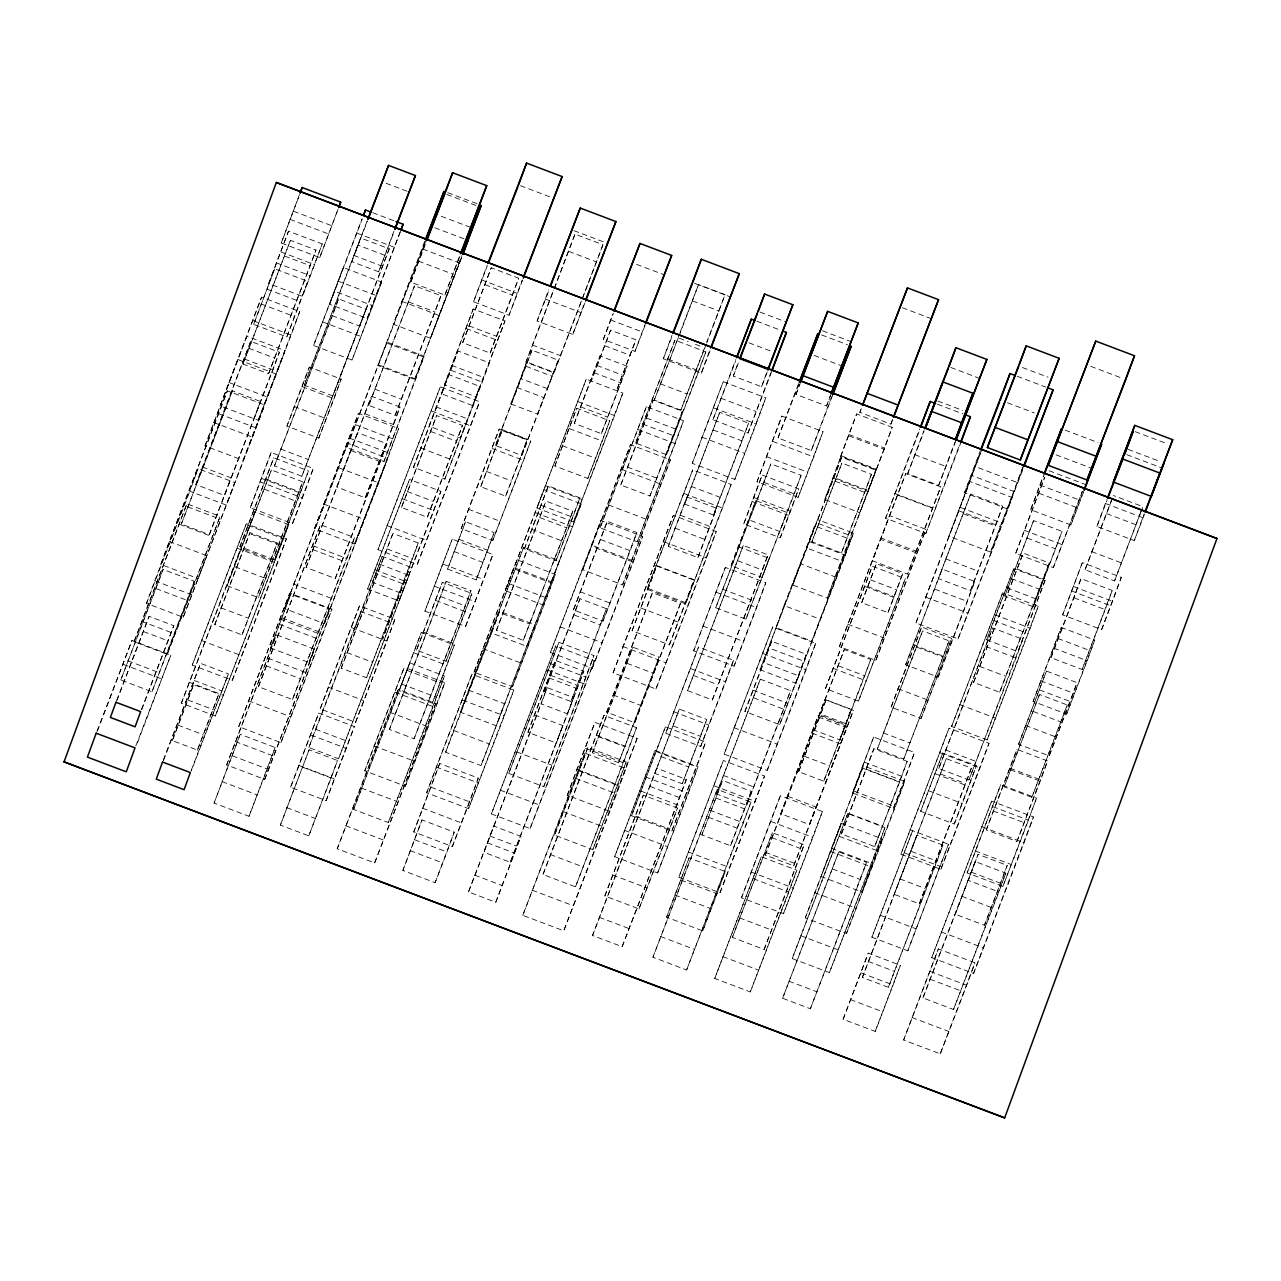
<?xml version="1.0" encoding="UTF-8"?>
<svg xmlns="http://www.w3.org/2000/svg" width="1281" height="1281" viewBox="0 0 1281 1281"><rect width="100%" height="100%" fill="white"/><g stroke="black" fill="none" stroke-linecap="round" stroke-linejoin="round"><path stroke-width="0.75" stroke-dasharray="5 3.75" d="M97.452 731.131L131.975 640.452L170.821 655.151L136.298 745.846M169.22 541.447L206.593 555.586L198.171 578.58L160.798 564.441L169.22 541.447L227.345 390.833L264.703 404.972L183.215 617.282L146.514 603.383L154.793 580.789L198.059 468.686L234.759 482.569L226.481 505.162L189.78 491.264L198.059 468.686M205.008 445.916L246.881 336.214L285.006 350.658L276.408 374.132L243.15 460.343L205.008 445.916L261.564 297.176L299.706 311.619L291.107 335.094L258.234 420.28L220.092 405.853L261.564 297.176M134.089 641.717L186.882 503.849L220.06 516.403L212.582 536.819L167.251 654.287L134.089 641.717L186.882 503.849M120.814 679.987L163.103 569.421L194.28 581.222L187.25 600.389L151.991 691.788L120.814 679.987L163.103 569.421M338.04 209.411L319.754 257.609L281.244 243.038L299.466 194.6M160.798 564.441L227.345 390.833M281.244 243.038L299.53 194.824M253.638 324.349L274.678 268.818L307.824 281.372L286.8 336.903L253.638 324.349L274.678 268.818M268.69 283.565L288.513 231.172L322.22 243.934L314.614 264.671L302.412 296.327L268.69 283.565L288.513 231.172M202.286 466.957L230.932 477.797L224.479 495.443L195.817 484.586L250.74 341.37L279.402 352.211L272.933 369.841L209.331 534.641L181.342 524.057L232.405 390.849L260.395 401.449L254.086 418.663M116.875 700.643L149.108 616.353L173.8 625.704L141.567 709.994M232.405 390.849L181.342 524.057M195.817 484.586L250.74 341.37M242.99 364.044L290.419 240.332L315.991 250.019L310.226 265.759L268.562 373.716L242.99 364.044L290.419 240.332M151.991 691.788L194.28 581.222M209.331 534.641L279.402 352.211M268.562 373.716L315.991 250.019M167.251 654.287L220.06 516.403M183.215 617.282L264.703 404.972M286.8 336.903L322.22 243.934M243.15 460.343L285.006 350.658M258.234 420.28L299.706 311.619M319.754 257.609L337.992 209.171M192.246 665.111L246.336 523.657L286.4 538.821L277.369 563.48L232.309 680.275L192.246 665.111L246.336 523.657M250.339 507.708L271.14 452.497L313.285 468.446L303.773 494.37L292.484 523.657L250.339 507.708L271.14 452.497M181.374 703.141L254.823 511.743L288.801 524.602L215.352 715.999L181.374 703.141L271.412 469.967L302.7 481.816L295.655 501.079L258.394 597.619L227.105 585.769L234.151 566.506L265.455 578.355L258.394 597.619M239.931 546.619L273.798 457.797L308.449 470.912L300.635 492.24L274.598 559.749L239.931 546.619L273.798 457.797M400.505 231.365L367.199 318.489L329.585 304.254L343.18 267.505L381.658 282.076L352.035 360.025L313.557 345.454L361.979 219.115M254.823 511.743L247.169 532.656L281.147 545.514M329.585 304.254L362.235 218.907M286.944 426.109L309.345 367.055L341.178 379.096L334.005 398.695L318.777 438.15L286.944 426.109L309.345 367.055M172.327 740.594L193.623 684.614L218.731 694.11L213.062 709.562L197.418 750.09L172.327 740.594L193.623 684.614M163.456 760.546L200.605 663.398L228.418 673.918L191.269 771.066M214.808 624.568L249.939 532.672L277.144 542.984L271.012 559.717L242.013 634.864L214.808 624.568L249.939 532.672M227.105 585.769L271.412 469.967M382.811 266.4L354.213 255.576L360.666 237.978L389.248 248.802L301.868 476.276L274.47 465.9L338.568 298.905L365.982 309.265L359.801 326.143L332.403 315.767L338.568 298.905M389.248 248.802L332.82 395.957L304.221 385.133L367.119 220.989M197.418 750.09L218.731 694.11M242.013 634.864L277.144 542.984M301.868 476.276L365.982 309.265M215.352 715.999L288.801 524.602M384.684 255.239L357.815 245.071L351.763 261.612L378.632 271.78L393.972 231.156M318.777 438.15L341.178 379.096M274.598 559.749L308.449 470.912M232.309 680.275L286.4 538.821M367.199 318.489L400.296 231.525M352.035 360.025L381.658 282.076M292.484 523.657L313.285 468.446M238.746 726.679L289.762 593.167L331.907 609.115L322.412 635.056L280.907 742.628L238.746 726.679L289.762 593.167M226.657 764.949L276.44 634.768L314.502 649.179L305.919 672.605L264.735 779.36L226.657 764.949L276.44 634.768M284.526 608.571L347.84 443.242L387.711 458.342L378.728 482.873L324.397 623.655L284.526 608.571L347.84 443.242M270.467 647.946L290.755 594.208L329.249 608.779L320.57 632.462L308.977 662.517L270.467 647.946L290.755 594.208M214.087 803.075L240.22 734.301L275.143 747.512L267.265 769.016L249.01 816.301L214.087 803.075L240.22 734.301M314.453 528.733L358.488 413.363L398.615 428.559L389.568 453.266L354.581 543.929L314.453 528.733L358.488 413.363M258.426 686.696L320.522 524.73L354.533 537.604L346.863 558.532L292.452 699.57L258.426 686.696L320.522 524.73M346.767 447.469L386.99 342.059L424.155 356.118L415.765 378.984L383.916 461.528L346.767 447.469L425.308 242.061M425.372 241.132L377.831 365.485L414.692 379.448L462.185 256.008M424.619 241.597L393.203 324.157L430.416 338.248L462.073 256.2M306.095 567.499L357.751 432.738L386.878 443.77L380.313 461.704L335.238 578.532L306.095 567.499L371.458 396.245L399.96 407.038L393.539 424.571L365.277 497.813L336.775 487.036L371.458 396.245M459.847 256.408L444.923 295.094L410.785 282.172L425.596 242.733M368.768 405.34L414.596 285.743L440.968 295.735L435.028 311.956L395.14 415.332L368.768 405.34L414.596 285.743M335.238 578.532L386.878 443.77M395.14 415.332L440.968 295.735M365.277 497.813L399.96 407.038M249.01 816.301L275.143 747.512M292.452 699.57L354.533 537.604M264.735 779.36L314.502 649.179M308.977 662.517L329.249 608.779M324.397 623.655L387.711 458.342M280.907 742.628L331.907 609.115M383.916 461.528L424.155 356.118M444.923 295.094L459.735 255.656M414.692 379.448L461.528 256.937M354.581 543.929L398.615 428.559M430.416 338.248L461.833 255.672M290.595 787.223L318.777 713.069L354.309 726.519L346.302 748.392L326.127 800.673L290.595 787.223L318.777 713.069M377.975 549.629L440.296 386.878L479.558 401.738L470.703 425.9L417.222 564.489L377.975 549.629L440.296 386.878M320.154 708.905L359.497 605.849L394.916 619.251L386.926 641.044L355.574 722.308L320.154 708.905L359.497 605.849M280.379 825.124L309.121 749.753L337.511 760.498L331.106 777.967L308.769 835.869L280.379 825.124L309.121 749.753M379.288 564.104L408.959 575.345L338.552 758.736L308.881 747.512L315.558 729.241L382.218 556.434L410.048 566.971L382.523 639.203L410.048 566.971M367.599 589.02L409.52 479.43L440.888 491.312L433.811 510.623L398.983 600.901L367.599 589.02L409.52 479.43M522.648 280.011L509.053 315.222L473.506 301.772L487.244 265.055M413.507 467.261L457.99 350.994L489.342 362.859L482.264 382.138L444.843 479.126L413.507 467.261L457.99 350.994M354.677 628.667L360.954 611.533L388.8 622.07M444.843 479.126L504.97 320.987L473.249 308.977L429.055 426.141L460.311 437.974L479.831 386.414L448.574 374.58L441.529 393.811L472.785 405.645L479.831 386.414M473.249 308.977L444.363 384.828L476.084 396.838L504.97 320.987M341.226 668.17L392.915 533.408L418.247 543L412.53 558.596L366.558 677.761L341.226 668.17L392.915 533.408M382.218 556.434L372.595 582.375L402.266 593.599M401.465 507.452L436.613 415.604L462.473 425.388L456.644 441.305L427.326 517.252L401.465 507.452L436.613 415.604M462.681 342.7L491.247 267.809L518.677 278.201L512.496 295.094L490.127 353.076L462.681 342.7L491.247 267.809M366.558 677.761L418.247 543M308.769 835.869L337.511 760.498M338.552 758.736L408.959 575.345M427.326 517.252L462.473 425.388M398.983 600.901L440.888 491.312M326.127 800.673L354.309 726.519M490.127 353.076L518.677 278.201M355.574 722.308L394.916 619.251M417.222 564.489L479.558 401.738M509.053 315.222L522.072 280.363M364.781 770.842L404.252 667.289L444.811 682.645L435.668 707.608L405.34 786.198L364.781 770.842L404.252 667.289M337.207 848.775L398.311 689.242L435.748 703.413L427.31 726.455L374.644 862.946L337.207 848.775L398.311 689.242M424.908 611.117L452.209 539.109L492.849 554.497L483.674 579.492L465.547 626.489L424.908 611.117L452.209 539.109M353.588 809.432L409.728 662.837L444.427 675.984L436.597 697.328L388.287 822.562L353.588 809.432L421.305 632.494L454.339 645L446.893 665.319L432.321 703.109L399.288 690.603L421.305 632.494M416.533 650.124L442.345 582.311L471.856 593.487L465.211 611.645L446.044 661.3L416.533 650.124L442.345 582.311M461.208 528.605L499.238 429.055L530.734 440.984L523.625 460.359L492.689 540.518L461.208 528.605L499.238 429.055M584.953 302.892L572.783 334.453L537.123 320.955L548.748 289.73M447.581 569.1L465.515 521.751L494.114 532.576L487.661 550.19L476.18 579.925L447.581 569.1L465.515 521.751M389.408 729.417L446.236 581.366L470.928 590.717L465.355 605.913L414.099 738.769L389.408 729.417L446.236 581.366M525.931 362.203L574.993 234.151L602.983 244.751L553.92 372.787L525.931 362.203L553.712 290.163M495.475 445.516L531.951 350.193L558.228 360.137L552.303 376.31L521.767 455.46L495.475 445.516L531.951 350.193M516.884 387.422L543.736 397.59L537.684 414.115L510.831 403.947L526.699 361.995L553.552 372.147L547.499 388.671L520.646 378.519L526.699 361.995M480.727 486.716L502.104 430.56L527.003 439.975L521.399 455.315L505.643 496.147L480.727 486.716L502.104 430.56M554.433 288.321L574.993 234.151M414.099 738.769L470.928 590.717M505.643 496.147L527.003 439.975M446.044 661.3L471.856 593.487M476.18 579.925L494.114 532.576M521.767 455.46L558.228 360.137M388.287 822.562L444.427 675.984M432.321 703.109L454.339 645M553.92 372.787L602.983 244.751M492.689 540.518L530.734 440.984M374.644 862.946L435.748 703.413M405.34 786.198L444.811 682.645M465.547 626.489L492.849 554.497M572.783 334.453L584.392 303.229M426.637 792.779L471.888 674.222L513.793 690.091L504.346 715.871L468.542 808.647L426.637 792.779L471.888 674.222M413.763 831.929L439.719 763.476L478.325 778.095L469.615 801.858L452.369 846.549L413.763 831.929L439.719 763.476M474.05 672.173L516.948 559.797L555.378 574.352L546.715 598.003L512.48 686.728L474.05 672.173L586.234 379.176L622.838 393.043L614.592 415.572L573.552 521.911L536.947 508.061L586.234 379.176M468.494 690.091L504.426 703.701L496.323 725.815L460.391 712.204L468.494 690.091L523.593 547.307L559.525 560.902L480.999 765.59L445.644 752.203L453.618 730.442L499.606 611.277L534.962 624.664L526.987 646.425L491.632 633.038L499.606 611.277M402.875 870.456L421.977 819.92L454.227 832.138L446.957 851.977L435.124 882.673L402.875 870.456L421.977 819.92M505.355 590.637L513.793 567.595L551.23 581.766L542.776 604.808L505.355 590.637L543.865 489.662L581.302 503.833L480.999 765.59M460.391 712.204L523.593 547.307M524.409 548.828L548.332 485.883L579.925 497.845L572.799 517.284L556.018 560.79L524.409 548.828L548.332 485.883M554.865 465.996L576.738 408.287L609.708 420.776L602.278 441.064L587.835 478.486L554.865 465.996L576.738 408.287M496.452 630.22L545.946 501.111L572.783 511.279L566.73 527.788L523.288 640.372L496.452 630.22L545.946 501.111M645.096 325.294L635.024 351.394L603.335 339.401L612.638 314.293M574.272 423.419L599.972 355.942L627.066 366.19L620.949 382.859L601.349 433.667L574.272 423.419L599.972 355.942M610.573 330.162L591.23 381.049L610.573 330.162L635.904 339.753L616.561 390.641L635.904 339.753M523.288 640.372L572.783 511.279M435.124 882.673L454.227 832.138M601.349 433.667L627.066 366.19M556.018 560.79L579.925 497.845M452.369 846.549L478.325 778.095M587.835 478.486L609.708 420.776M635.024 351.394L645.048 324.429M512.48 686.728L555.378 574.352M468.542 808.647L513.793 690.091M573.552 521.911L622.838 393.043M491.392 813.915L555.714 646.024L594.4 660.676L585.673 684.47L530.078 828.567L491.392 813.915L555.714 646.024M550.446 652.477L600.853 520.534L642.678 536.355L633.246 562.103L592.27 668.314L550.446 652.477L591.422 546.266L633.246 562.103M622.598 584.857L631.597 560.325L591.726 545.226L630.508 444.731L670.379 459.815L622.598 584.857L582.727 569.773L600.853 520.534M508.733 773.42L558.9 642.309L593.936 655.568L586.025 677.137L543.752 786.678L508.733 773.42L558.9 642.309M600.084 527.82L646.393 406.653L683.558 420.728L675.167 443.594L637.249 541.895L600.084 527.82L646.393 406.653M582.727 569.773L630.508 444.731M709.946 350.882L701.348 373.171L663.35 358.792L671.917 335.414M534.369 714.83L562.807 725.59L556.402 743.076L527.964 732.316L534.369 714.83L555.362 660.42L583.8 671.18L510.318 862.257L483.946 852.265L493.585 826.021L520.887 836.349L495.779 902.256L468.478 891.912L547.147 687.625L573.536 697.617L567.579 713.853L541.206 703.861L547.147 687.625M573.44 609.916L607.274 521.319L636.849 532.528L630.188 550.718L603.031 621.109L573.44 609.916L607.274 521.319M527.964 732.316L555.362 660.42M544.489 691.5L579.973 598.691L606.409 608.699L600.453 624.968L570.91 701.508L544.489 691.5L579.973 598.691M635.6 443.034L674.943 340.138L705.847 351.843L698.882 370.849L666.504 454.739L635.6 443.034L674.943 340.138M620.789 484.987L653.182 400.136L682.325 411.169L675.76 429.103L649.931 496.003L620.789 484.987L653.182 400.136M706.327 344.045L680.819 410.16L654.287 400.104L679.394 334.197M679.074 335.846L698.529 284.622L725.062 294.662L707.032 342.219M495.779 902.256L520.887 836.349M510.318 862.257L583.8 671.18M570.91 701.508L606.409 608.699M603.031 621.109L636.849 532.528M680.819 410.16L705.927 344.253M649.931 496.003L682.325 411.169M543.752 786.678L593.936 655.568M666.504 454.739L705.847 351.843M530.078 828.567L594.4 660.676M637.249 541.895L683.558 420.728M592.27 668.314L642.678 536.355M701.348 373.171L709.914 349.793M522.808 915.323L584.889 753.148L625.833 768.648L616.593 793.836L563.752 930.807L522.808 915.323L584.889 753.148M637.137 738.336L609.516 811.241L567.323 795.277L576.834 769.321L594.96 722.372L637.137 738.336L563.752 930.807M567.323 795.277L594.96 722.372M613.103 672.813L673.358 515.346L716.191 531.567L706.536 557.924L655.936 689.018L613.103 672.813L673.358 515.346M554.561 835.132L587.915 747.496L626.137 761.955L617.522 785.477L592.783 849.591L554.561 835.132L587.915 747.496M692.268 463.322L723.237 381.722L765.782 397.831L756.19 423.995L734.798 479.43L692.268 463.322L723.237 381.722M647.081 589.292L692.717 469.871L731.147 484.41L722.484 508.077L685.527 603.847L647.081 589.292L692.717 469.871M632.109 630.78L656.801 565.642L694.062 579.749L685.671 602.694L669.387 644.887L632.109 630.78L656.801 565.642M542.968 874.523L603.975 715.39L636.497 727.688L629.163 747.704L575.473 886.82L542.968 874.523L603.975 715.39M771.402 372.387L747.992 433.042L712.941 419.768L735.742 359.593M606.682 712.172L652.429 592.735L680.467 603.351L674.142 620.612L634.719 722.772L606.682 712.172L652.429 592.735M592.43 752.796L632.862 647.193L659.026 657.105L653.134 673.214L618.595 762.691L592.43 752.796L632.862 647.193M668.298 546.363L686.968 497.012L716.591 508.221L709.914 526.443L697.905 557.571L668.298 546.363L686.968 497.012M684.678 504.122L719.762 412.274L748.584 423.178L742.083 440.92L713.485 515.026L684.678 504.122L719.762 412.274M767.255 371.954L761.555 386.734L733.308 376.038L738.4 362.123M618.595 762.691L659.026 657.105M634.719 722.772L680.467 603.351M575.473 886.82L636.497 727.688M697.905 557.571L716.591 508.221M713.485 515.026L748.584 423.178M761.555 386.734L767.287 371.074M592.783 849.591L626.137 761.955M669.387 644.887L694.062 579.749M685.527 603.847L731.147 484.41M747.992 433.042L770.794 372.867M655.936 689.018L716.191 531.567M734.798 479.43L765.782 397.831M614.64 856.685L655.119 750.458L698.065 766.711L688.393 793.147L657.601 872.953L614.64 856.685L655.119 750.458M631.581 815.789L665.431 726.823L705.687 742.067L696.608 766.839L671.852 831.033L631.581 815.789L665.431 726.823M693.662 650.86L725.382 567.419L765.798 582.711L756.687 607.578L734.077 666.152L693.662 650.86L725.382 567.419M604.84 895.963L643.318 795.181L677.473 808.103L669.771 829.127L638.995 908.902L604.84 895.963L643.318 795.181M757.023 481.816L781.89 416.101L822.994 431.649L813.723 456.949L798.127 497.364L757.023 481.816L781.89 416.101M665.704 733.212L698.529 647.049L733.517 660.307L725.622 681.844L700.691 746.455L665.704 733.212L698.529 647.049M592.543 935.498L656.721 768.232L686.328 779.424L679.651 797.647L622.134 946.691L592.543 935.498L679.346 709.114L706.744 719.474L700.563 736.319L682.261 783.78L654.863 773.42L679.346 709.114M743.733 523.945L762.163 475.043L798.687 488.862L790.441 511.343L780.257 537.764L743.733 523.945L762.163 475.043M738.064 546.571L769.176 558.34L762.163 577.491L731.051 565.706L755.79 500.631L786.902 512.416L779.889 531.551L748.777 519.782L755.79 500.631M715.711 607.754L770.874 463.866L801.073 475.299L794.268 493.89L745.926 619.187L715.711 607.754L770.874 463.866M832.89 394.596L811.289 450.56L777.999 437.958L799.184 382.026M687.577 690.619L743.284 545.482L768.024 554.849L762.451 570.077L712.316 699.986L687.577 690.619L743.284 545.482M830.777 394.98L826.533 405.997L795.981 394.436L799.728 384.172M622.134 946.691L686.328 779.424M712.316 699.986L768.024 554.849M682.261 783.78L706.744 719.474M638.995 908.902L677.473 808.103M745.926 619.187L801.073 475.299M700.691 746.455L733.517 660.307M826.533 405.997L830.28 395.749M671.852 831.033L705.687 742.067M811.289 450.56L832.474 394.628M780.257 537.764L798.687 488.862M657.601 872.953L698.065 766.711M734.077 666.152L765.798 582.711M798.127 497.364L822.994 431.649M678.834 877.213L723.381 760.482L764.533 776.062L755.246 801.378L719.97 892.793L678.834 877.213L723.381 760.482M724.149 754.125L772.683 627.017L815.709 643.318L806.005 669.803L767.191 770.409L724.149 754.125L772.683 627.017M666.616 917.212L689.082 857.854L725.206 871.528L717.056 893.754L702.741 930.871L666.616 917.212L689.082 857.854M652.926 957.243L717.264 789.416L750.954 802.162L743.348 822.898L686.6 969.989L652.926 957.243L717.264 789.416M760.033 669.755L817.55 519.574L853.418 533.152L845.332 555.233L795.901 683.333L760.033 669.755L841.633 457.237L876.172 470.303L827.27 598.099L792.731 585.033L800.529 563.768L835.068 576.85L827.27 598.099M771.61 641.221L763.764 662.629L798.543 675.792L779.681 724.678L744.902 711.515L771.61 641.221L806.39 654.383L795.901 683.333M784.036 605.545L775.95 627.594L811.786 641.157L850.584 539.477L814.748 525.915L784.036 605.545L819.856 619.107M716.415 793.964L760.338 679.202L790.553 690.635L783.732 709.21L746.631 805.397L716.415 793.964L760.338 679.202M814.748 525.915L806.678 547.964L842.514 561.542L850.584 539.477M701.876 834.892L722.532 780.465L751.194 791.306L744.725 808.952L730.538 845.732L701.876 834.892L722.532 780.465M876.14 469.022L859.711 512.688L824.788 499.478L841.217 455.796L876.14 469.022L868.278 490.511L833.355 477.285L841.217 455.796M840.72 456.34L856.669 413.923L892.184 427.358L884.178 449.231L876.236 469.791L840.72 456.34L856.669 413.923M841.633 457.237L792.731 585.033M811.882 541.767L841.889 463.082L871.448 474.274L864.787 492.464L841.441 552.944L811.882 541.767L841.889 463.082M892.329 420.424L890.903 424.123L859.855 412.37L861.761 407.15M730.538 845.732L751.194 791.306M746.631 805.397L790.553 690.635M686.6 969.989L750.954 802.162M702.741 930.871L725.206 871.528M841.441 552.944L871.448 474.274M779.681 724.678L806.39 654.383M890.903 424.123L892.809 418.903M719.97 892.793L764.533 776.062M876.236 469.791L892.184 427.358M767.191 770.409L815.709 643.318M741.491 897.789L780.401 795.677L822.386 811.562L812.923 837.406L783.476 913.689L741.491 897.789L780.401 795.677M714.734 978.46L761.266 856.765L796.846 870.231L788.824 892.136L750.314 991.926L714.734 978.46L761.266 856.765M961.342 441.449L925.843 533.456L885.619 518.229L919.55 429.071M732.38 937.42L772.395 832.73L804.132 844.755L796.974 864.291L764.116 949.445L732.38 937.42L772.395 832.73M917.692 551.807L881.248 538.02L889.462 515.586L925.907 529.389L917.692 551.807L875.804 660.372L839.359 646.585L905.731 473.618L940.766 486.876L907.54 574.064L872.521 560.806L880.415 539.253L915.435 552.511L907.54 574.064M825.476 688.586L872.297 566.218L905.283 578.708L897.853 599.012L858.462 701.075L825.476 688.586L872.297 566.218M765.317 855.067L844.307 649.563L870.744 659.555L864.771 675.824L840.032 739.954L813.611 729.962L824.964 699.65L853.338 710.395L846.949 727.848L793.708 865.812L765.317 855.067L844.307 649.563M780.737 813.739L818.335 715.422L847.013 726.279L840.544 743.925L809.416 824.596L780.737 813.739L818.335 715.422M839.359 646.585L905.731 473.618M955.722 441.16L938.653 485.403L907.701 473.682L923.921 430.656M826.053 699.81L820.384 715.262L845.508 724.774L823.731 781.202L798.623 771.69L826.053 699.81L851.16 709.322L840.032 739.954M861.681 602.711L876.412 563.688L902.689 573.632L896.764 589.804L887.957 612.654L861.681 602.711L876.412 563.688M823.731 781.202L851.16 709.322M793.708 865.812L853.338 710.395M809.416 824.596L815.885 806.95L787.207 796.093M764.116 949.445L804.132 844.755M887.957 612.654L902.689 573.632M750.314 991.926L796.846 870.231M858.462 701.075L905.283 578.708M938.653 485.403L954.889 442.377M875.804 660.372L925.907 529.389M783.476 913.689L822.386 811.562M925.843 533.456L959.773 444.299M805.269 917.917L863.458 765.83L904.642 781.426L895.355 806.758L846.453 933.497L805.269 917.917L863.458 765.83M830.264 851.353L821.057 876.508L861.921 891.976L881.968 838.767L841.089 823.299L830.264 851.353L871.144 866.821L861.921 891.976M841.089 823.299L831.881 848.454L872.745 863.922M852.538 792.987L873.642 737.023L914.522 752.491L905.299 777.663L893.417 808.471L852.538 792.987L873.642 737.023M792.218 958.556L847.75 813.483L884.947 827.574L876.556 850.456L829.415 972.631L792.218 958.556L847.75 813.483M915.963 622.966L970.021 481.56L1012.134 497.492L1002.639 523.401L958.06 638.899L915.963 622.966L980.317 453.682M1022.734 467.645L1007.635 509.021L964.561 492.721L979.981 451.392M981.662 450.015L948.869 536.275L990.613 552.079L1013.992 491.504L972.247 475.699M841.393 833.979L873.866 748.777L907.156 761.394L899.662 781.874L874.683 846.581L841.393 833.979L873.866 748.777M782.611 998.267L838.767 851.881L866.516 862.385L860.256 879.455L810.361 1008.771L782.611 998.267L838.767 851.881M905.619 664.775L942.143 569.1L974.697 581.43L967.363 601.462L938.172 677.089L905.619 664.775L970.63 494.066L1002.703 506.203L995.481 525.947L970.486 590.733L938.397 578.596L970.63 494.066M891.112 707.144L921.663 627.033L951.623 638.37L944.866 656.817L921.071 718.481L891.112 707.144L921.663 627.033M877.309 749.129L922.624 630.86L949.029 640.852L943.072 657.105L903.697 759.121L877.309 749.129L922.624 630.86M810.361 1008.771L866.516 862.385M903.697 759.121L949.029 640.852M921.071 718.481L951.623 638.37M874.683 846.581L907.156 761.394M829.415 972.631L884.947 827.574M938.172 677.089L974.697 581.43M970.486 590.733L1002.703 506.203M846.453 933.497L904.642 781.426M893.417 808.471L914.522 752.491M958.06 638.899L1023.359 468.254M990.613 552.079L1023.407 465.82M900.895 854.203L949.045 728.184L988.996 743.3L979.997 767.895L940.846 869.335L900.895 854.203L949.045 728.184M871.897 937.244L912.552 830.777L871.897 937.244L907.781 950.822L948.42 844.355L907.781 950.822M843.122 1019.276L868.262 953.144L900.351 965.298L893.113 985.041L875.227 1031.413L843.122 1019.276L868.262 953.144M1083.502 492.272L1070.9 524.938L1030.709 509.726L1043.262 475.908M951.575 726.455L1002.703 592.847L1038.251 606.297L1030.228 628.186L987.123 739.906L951.575 726.455L1002.703 592.847M920.671 811.305L942.752 753.036L976.362 765.75L968.788 786.438L954.281 824.019L920.671 811.305L942.752 753.036M1082.381 491.456L1053.302 567.627L1015.689 553.392L1044.575 477.397M1015.689 553.392L1044.784 477.221M862.353 977.435L916.892 835.292L942.912 845.14L937.035 861.168L888.373 987.299L862.353 977.435L946.275 758.656L971.334 768.152L965.682 783.588L919.294 903.826L894.218 894.33L946.275 758.656M938.781 768.488L992.647 627.93L1022.814 639.347L1016.009 657.922L968.948 779.905L938.781 768.488L992.647 627.93M1045.056 580.405L1017.947 651.645L986.706 639.811L993.752 620.58L1013.815 568.572L1045.056 580.405L968.948 779.905M986.706 639.811L1013.815 568.572M916.892 835.292L911.015 851.305L937.035 861.168M1004.832 596.017L1033.591 520.614L1061.997 531.375L1055.592 548.844L1033.239 606.778L1004.832 596.017L1033.591 520.614M973.592 682.389L1023.167 553.12L1049.203 562.967L1043.342 578.996L999.644 692.252L973.592 682.389L1023.167 553.12M888.373 987.299L942.912 845.14M919.294 903.826L971.334 768.152M875.227 1031.413L900.351 965.298M999.644 692.252L1049.203 562.967M1033.239 606.778L1061.997 531.375M954.281 824.019L976.362 765.75M987.123 739.906L1038.251 606.297M940.846 869.335L988.996 743.3M1053.302 567.627L1082.173 491.616M1070.9 524.938L1083.454 491.135M931.735 957.644L991.638 801.105L1033.463 816.942L1024.031 842.69L973.56 973.48L931.735 957.644L991.638 801.105M903.649 1040.012L938.365 948.933L974.953 962.784L966.707 985.297L940.254 1053.863L903.649 1040.012L938.365 948.933M967.155 872.889L1000.781 784.629L1036.521 798.159L1028.467 820.16L1002.895 886.404L967.155 872.889L1000.781 784.629M1062.654 614.88L1082.365 562.615L1121.307 577.347L1112.532 601.317L1101.612 629.628L1062.654 614.88L1082.365 562.615M922.944 997.931L975.193 861.553L1005.777 873.13L998.876 891.944L953.512 1009.508L922.944 997.931L978.076 854.347L1007.202 865.364L1000.637 883.298L984.432 925.266L955.322 914.25L978.076 854.347M1144.333 514.594L1134.293 540.63L1096.904 526.475L1106.768 499.75M1033.11 701.412L1061.244 627.45L1094.743 640.132L1087.185 660.756L1066.609 714.093L1033.11 701.412L1061.244 627.45M986.274 829.864L1016.97 749.353L1047.618 760.962L1040.7 779.825L1016.922 841.473L986.274 829.864L1016.97 749.353M975.193 861.553L968.308 880.367L998.876 891.944M1018.587 744.261L1046.449 671.068L1077.065 682.661L1070.163 701.492L1049.187 755.838L1018.587 744.261L1046.449 671.068M1050.932 657.681L1081.052 578.644L1112.228 590.445L1105.199 609.628L1082.109 669.483L1050.932 657.681L1081.052 578.644M1004.176 786.838L1039.499 694.462L1067.185 704.934L1060.94 721.972L1031.862 797.326L1004.176 786.838L1039.499 694.462M1140.202 513.905L1114.534 580.95L1085.055 569.789L1112.661 497.3M1085.055 569.789L1111.364 500.935M953.512 1009.508L1005.777 873.13M984.432 925.266L1007.202 865.364M1031.862 797.326L1067.185 704.934M1016.922 841.473L1047.618 760.962M1049.187 755.838L1077.065 682.661M940.254 1053.863L974.953 962.784M1082.109 669.483L1112.228 590.445M1114.534 580.95L1141.451 510.27M1002.895 886.404L1036.521 798.159M1066.609 714.093L1094.743 640.132M1140.859 512.096L1142.86 506.652L1113.365 495.491M973.56 973.48L1033.463 816.942M1101.612 629.628L1121.307 577.347M1134.293 540.63L1144.157 513.905M96.908 731.339L131.975 640.452M146.514 603.383L189.78 491.264M116.683 700.387L149.108 616.353M141.374 709.738L173.8 625.704M135.754 746.054L170.821 655.151M313.557 345.454L334.501 291.187L372.979 305.759M304.221 385.133L367.487 220.844M274.47 465.9L332.403 315.767M163.263 760.177L200.605 663.398M378.632 271.78L394.356 231.012M191.077 770.698L228.418 673.918M265.455 578.355L302.7 481.816M410.785 282.172L425.708 243.486M473.506 301.772L487.1 266.544M308.881 747.512L375.941 573.568L403.771 584.104M537.123 320.955L549.293 289.41M510.831 403.947L520.646 378.519M603.335 339.401L613.407 313.285M445.644 752.203L491.632 633.038M551.23 581.766L581.302 503.833M663.35 358.792L671.965 336.503M680.099 332.371L698.529 284.622M654.287 400.104L678.37 337.672M468.478 891.912L541.206 703.861M706.632 342.411L725.062 294.662M631.597 560.325L670.379 459.815M712.941 419.768L735.63 360.954M733.308 376.038L738.993 361.258M777.999 437.958L798.88 383.868M795.981 394.436L800.225 383.419M731.051 565.706L748.777 519.782M824.788 499.478L833.355 477.285M859.855 412.37L861.28 408.671M744.902 711.515L763.764 662.629M835.068 576.85L876.172 470.303M853.418 533.152L803.988 661.252L768.12 647.674M885.619 518.229L919.71 429.904M907.701 473.682L924.049 431.281M798.623 771.69L820.384 715.262M870.744 659.555L845.988 723.701L819.568 713.693M915.435 552.511L940.766 486.876M964.561 492.721L980.285 451.953M1023.055 467.693L1017.338 482.521L974.265 466.204M871.144 866.821L881.968 838.767M1030.709 509.726L1044.015 475.235M1096.904 526.475L1106.96 500.439M1090.707 366.334L1122.076 378.215M902.32 307.712L931.559 318.777M1022.43 367.519L1048.05 377.206M520.438 185.697L554.113 198.443M1017.194 376.278L1045.92 387.134M1135.19 431.665L1166.959 443.69M950.774 367.455L979.917 378.487M574 230.692L607.867 243.502M822.562 330.85L851.321 341.739M694.542 283.325L730.73 297.016M1007.49 402.778L1034.408 412.978M1128.049 449.391L1160.554 461.688M447.774 192.662L477.541 203.919M636.561 264.35L664.535 274.935M821.601 334.933L847.494 344.733M760.001 312.084L786.486 322.123M446.701 194.424L479.046 206.673M1065.135 430.112L1098.009 442.553M1126.768 454.659L1162.267 468.109M756.879 321.243L779.024 329.633M568.684 251.38L596.674 261.981M386.093 183.279L409.376 192.102M692.541 300.955L719.073 310.995M937.9 401.049L962.623 410.416M814.092 355.413L841.841 365.918M441.24 216.265L471.008 227.538M937.5 404.252L963.104 413.939M1056.072 454.835L1092.613 468.67M748.969 342.828L771.114 351.202M434.755 227.746L466.108 239.611M372.659 212.71L394.148 220.844M1049.171 470.784L1084.991 484.33M679.154 338.152L688.201 341.579M695.439 344.317L700.867 346.366M1105.343 503.481L1142.716 517.62M610.477 319.898L642.165 331.891M422.762 249.042L459.623 262.989M1039.772 484.987L1079.963 500.198M545.162 299.001L580.821 312.5M1106.72 513.633L1136.199 524.794M481.512 279.882L517.076 293.349M357.015 233.158L394.628 247.393M293.509 211.237L332.019 225.824M1038.907 493.233L1076.504 507.468M485.051 284.702L512.496 295.094M418.487 261.148L452.625 274.07M667.977 359.16L698.882 370.849M914.682 454.627L945.634 466.348M289.922 219.323L328.448 233.911M848.727 434.483L884.258 447.934M848.646 435.78L884.178 449.231M604.856 345.758L630.188 355.333M720.835 398.199L755.902 411.457M660.259 383.788L686.792 393.827M713.645 407.902L756.19 423.995M1091.7 551.631L1121.195 562.791M596.946 365.469L622.278 375.045M1024.176 530.254L1061.773 544.489M532.239 344.973L560.229 355.558M960.542 507.468L1002.639 523.401M280.907 251.925L314.614 264.671M408.655 301.98L435.028 311.956M593.872 372.611L620.949 382.859M958.284 510.591L1000.029 526.395M284.638 256.072L310.226 265.759M468.862 325.806L496.307 336.198M772.619 441.385L813.723 456.949M401.594 301.259L438.807 315.334M963.392 513.809L995.481 525.947M1027.186 538.1L1055.592 548.844M466.108 328.496L497.813 340.506M338.072 281.099L375.669 295.335M894.698 493.473L934.922 508.701M897.837 495.171L932.872 508.429M276.296 262.813L310.002 275.575M713.261 430.016L742.083 440.92M832.666 477.973L868.39 491.568M835.228 481.272L864.787 492.464M766.294 456.516L807.382 472.081M526.027 366.366L552.303 376.31M701.844 437.157L744.389 453.25M646.617 418.07L675.76 429.103M1073.574 586.586L1112.532 601.317M642.582 424.011L673.486 435.716M577.987 401.706L614.592 415.572M1017.29 569.148L1043.342 578.996M1071.444 590.909L1110.387 605.657M580.373 406.75L607.45 416.998M267.201 289.218L300.346 301.772M638.002 429.535L675.167 443.594M1074.022 597.827L1105.199 609.628M764.068 482.457L794.268 493.89M451.52 365.309L483.225 377.319M1011.237 578.548L1039.644 589.292M386.141 342.796L423.018 356.742M322.236 321.771L360.714 336.343M450.928 370.273L482.264 382.138M945.634 558.852L977.707 570.99M261.116 303.949L294.262 316.487M1006.77 587.803L1038.01 599.636M753.933 497.524L790.441 511.343M569.308 428.591L602.278 441.064M818.559 523.577L848.102 534.769M751.979 501.463L788.488 515.282M378.616 364.909L415.765 378.984M252.965 320.65L291.107 335.094M691.164 486.38L719.986 497.284M627.37 467.053L656.496 478.069M562.295 445.708L595.265 458.182M621.509 469.262L661.38 484.362M684.038 493.521L722.484 508.077M809.464 541.639L845.332 555.233M934.81 589.148L967.363 601.462M1057.962 638.482L1089.138 650.284M994.68 614.72L1030.228 628.186M501.399 429.327L527.692 439.287M436.1 406.91L467.357 418.743M993.752 620.58L1024.992 632.414M925.458 597.058L967.555 612.991M374.709 389.12L401.081 399.096M431.457 411.041L470.703 425.9M1053.687 648.074L1087.185 660.756M870.488 579.861L896.764 589.804M248.754 348.288L274.342 357.975M680.291 515.234L709.914 526.443M867.605 586.538L893.882 596.482M864.851 586.522L897.853 599.012M492.128 448.446L523.625 460.359M244.287 359L272.933 369.841M430.768 431.521L456.644 441.305M238.282 359.689L276.408 374.132M302.172 386.638L334.005 398.695M674.975 528.14L704.582 539.349M985.858 646.505L1016.009 657.922M608.459 504.954L645.624 519.013M365.037 413.779L393.539 424.571M545.194 485.531L581.798 499.382M737.696 560.726L762.451 570.077M1040.652 680.787L1074.167 693.469M486.348 471.392L511.247 480.823M420.568 447.966L451.921 459.831M355.141 424.603L392.29 438.662M663.702 541.719L706.536 557.924M294.118 406.509L325.95 418.567M979.469 666.36L1005.505 676.224M228.691 382.379L266.832 396.806M1039.548 689.915L1070.163 701.492M912.953 644.743L945.522 657.057M916.668 647.113L943.072 657.105M541.206 505.322L572.799 517.284M847.574 624.151L884.018 637.954M349.425 438.07L389.568 453.266M535.426 512.704L572.847 526.859M600.597 539.525L630.188 550.718M539.893 517.636L566.73 527.788M722.532 589.164L752.732 600.597M655.76 565.642L694.19 580.181M351.17 450.672L380.313 461.704M1033.255 711.499L1060.94 721.972M716.271 592.286L756.687 607.578M531.535 529.389L563.144 541.351M218.923 413.827L256.28 427.966M468.302 509.214L499.798 521.143M407.294 491.536L433.17 501.335M1025.489 725.414L1056.088 737.007M338.841 467.789L378.728 482.873M959.581 704.566L995.145 718.033M213.607 422.442L251.749 436.869M280.651 449.039L308.048 459.415M648.394 588.587L685.671 602.694M402.442 498.741L433.811 510.623M838.35 665.816L864.771 675.824M897.869 688.698L927.828 700.034M832.922 668.282L865.908 680.771M702.773 625.977L743.188 641.285M762.98 653.518L806.005 669.803M459.062 539.349L487.661 550.19M640.516 607.851L677.777 621.958M580.117 591.71L609.692 602.903M515.49 569.421L551.422 583.015M265.968 479.126L300.635 492.24M386.814 525.466L426.077 540.326M261.644 478.421L303.773 494.37M454.034 551.503L482.633 562.327M323.501 504.025L363.644 519.221M259.851 481.768L301.98 497.733M1010.052 768.216L1040.7 779.825M1010.421 769.801L1038.106 780.289M264.35 489.23L295.655 501.079M508.285 583.447L546.715 598.003M945.586 749.929L975.738 761.346M443.05 564.12L483.674 579.492M940.03 752.764L979.997 767.895M574.016 614.96L600.453 624.968M883.25 732.876L909.654 742.868M387.198 549.005L412.53 558.596M752.748 690.107L787.527 703.269M690.635 668.602L725.622 681.844M818.559 717.104L846.949 727.848M622.774 646.457L665.592 662.661M753.532 697.777L783.732 709.21M693.149 675.391L717.904 684.759M559.877 626.729L601.702 642.566M940.622 774.092L965.682 783.588M935.178 773.708L968.788 786.438M434.083 586.106L474.707 601.494M502.504 613.711L529.341 623.863M811.866 733.068L840.544 743.925M626.969 663.302L653.134 673.214M312.836 545.658L346.863 558.532M374.676 569.709L406.061 581.59M440.664 596.562L465.355 605.913M992.711 806.63L1028.467 820.16M312.66 549.565L341.803 560.598M247.745 525.29L282.412 538.42M864.419 762.179L905.299 777.663M993.175 811.001L1023.839 822.61M187.65 506.828L215.64 517.428M435.684 600.469L465.211 611.645M928.261 790.617L961.855 803.347M866.356 769.273L899.662 781.874M861.761 767.831L902.641 783.315M733.853 727.624L776.894 743.925M804.276 756.238L829.383 765.734M982.207 826.853L1024.031 842.69M551.006 663.878L586.025 677.137M179.404 524.265L212.582 536.819M673.582 711.676L708.585 724.918M243.806 549.421L271.012 559.717M237.305 548.316L277.369 563.48M547.003 669.835L585.673 684.47M613.007 694.91L641.044 705.527M482.713 648.522L521.143 663.078M550.446 675.231L576.866 685.239M854.171 791.178L895.355 806.758M548.957 677.921L577.395 688.682M673.182 725.959L700.563 736.319M423.178 631.965L452.705 643.126M293.509 584.024L333.38 599.124M975.209 850.888L1010.949 864.419M909.894 829.624L949.862 844.739M848.903 813.499L882.193 826.101M351.506 627.642L386.926 641.044M413.859 652.814L446.893 665.319M723.237 775.373L753.436 786.806M656.352 751.595L696.608 766.839M971.51 872.265L1000.637 883.298M661.044 756.559L688.425 766.919M596.642 735.39L629.163 747.704M598.339 736.687L624.504 746.599M904.466 852.858L940.334 866.436M282.06 617.89L320.57 632.462M280.267 619.107L322.412 635.056M714.093 785.813L755.246 801.378M406.734 670.267L439.767 682.773M279.146 624.247L317.656 638.819M839.359 836.381L876.556 850.456M346.927 652.573L372.259 662.165M154.793 580.789L191.493 594.688M220.94 607.818L248.146 618.115M462.441 700.018L504.346 715.871M585.449 748.328L627.626 764.293M716.063 798.095L744.725 808.952M156.09 588.603L187.25 600.389M770.938 821.505L812.923 837.406M401.898 684.198L436.597 697.328M961.887 896.332L991.014 907.348M645.432 776.894L688.393 793.147M899.87 878.91L924.946 888.39M650.059 786.438L679.651 797.647M709.674 810.152L743.348 822.898M395.108 692.252L435.668 707.608M771.722 837.614L800.113 848.342M640.66 791.001L680.932 806.245M708.329 817.246L736.991 828.102M576.834 769.321L619.011 785.285M579.3 771.002L617.522 785.477M832.522 868.966L860.256 879.455M516.627 751.867L551.663 765.125M267.857 658.194L305.919 672.605M453.618 730.442L488.974 743.829M575.665 778.336L616.593 793.836M765.237 852.265L796.974 864.291M328.128 687.112L363.548 700.515M201.277 640.452L241.34 655.616M389.872 712.284L427.31 726.455M266.096 665.752L300.122 678.642M141.567 621.317L174.728 633.871M635.632 816.189L669.771 829.127M941.167 931.895L983.007 947.732M143.536 631.565L168.227 640.916M879.999 915.162L915.867 928.741M814.556 892.569L855.74 908.165M750.97 871.961L792.955 887.845M688.105 851.897L729.257 867.461M753.244 878.67L788.824 892.136M624.327 830.248L667.273 846.517M563.176 811.61L601.397 826.069M500.118 790.121L538.805 804.756M436.084 766.999L477.989 782.851M373.924 745.878L414.5 761.234M194.328 680.515L222.141 691.035M248.258 700.739L290.403 716.687M315.558 729.241L345.246 740.482M189.044 682.229L223.022 695.087M127.844 660.804L159.004 672.605M310.771 734.942L346.302 748.392M123.216 664.359L162.063 679.058M930.118 971.446L966.707 985.297M680.932 880.079L717.056 893.754M431.008 787.239L469.615 801.858M929.83 979.132L960.398 990.693M187.971 700.05L213.062 709.562M800.609 935.658L837.806 949.733M868.214 961.423L894.234 971.286M739.537 917.885L771.274 929.91M674.751 894.971L710.875 908.645M612.542 874.955L646.681 887.877M550.302 854.507L582.807 866.805M861.024 972.903L893.113 985.041M422.474 808.167L461.08 822.786M489.886 836.029L516.275 846.02M361.402 788.071L396.101 801.201M298.601 765.349L334.133 778.8M235.24 741.523L273.317 755.934M302.716 767.223L331.106 777.967M177.979 725.142L203.087 734.637M487.421 842.818L514.722 853.162M232.341 755.79L267.265 769.016M911.912 1017.498L948.5 1031.349M850.36 999.516L882.465 1011.67M788.872 981.198L816.621 991.702M414.708 839.776L446.957 851.977M722.756 956.571L758.336 970.037M660.516 936.507L694.19 949.253M532.047 890.119L572.975 905.619M599.22 917.276L628.811 928.485M345.646 825.733L383.083 839.904M410.144 850.616L442.393 862.818M474.643 875.115L501.944 885.443M221.965 781.586L256.889 794.812M286.784 807.654L315.158 818.399"/><path stroke-width="1.5" d="M64.05 761.859L276.328 182.478L1216.95 538.516L1004.672 1117.897L64.05 761.859L1004.672 1117.897M300.186 192.999L302.188 187.538L340.714 202.11L338.712 207.586M363.548 215.352L365.501 210.004L370.866 212.038M395.076 229.155L415.428 175.561L388.559 165.393L368.207 218.987M401.145 229.587L403.115 224.239L395.941 221.533M426.589 238.57L431.073 226.353M445.548 191.99L452.609 172.727L486.748 185.649L461.272 252.725M462.825 254.262L467.949 240.3L462.953 253.238M518.565 184.992L526.587 163.103L562.135 176.57L523.353 278.153M585.673 301.035L615.905 221.565L580.245 208.066L550.734 285.695M645.816 323.42L671.676 255.431L639.972 243.438L614.127 311.427M692.733 282.653L701.299 259.274L739.297 273.654L711.371 347.167M755.037 320.554L751.339 319.145L737.055 357.271M758.24 311.427L764.597 294.038L792.859 304.734L767.976 370.113M782.707 331.026L786.406 332.42L772.107 370.545M800.353 382.475L827.654 311.363L858.222 322.924L831.481 393.155M827.654 311.363L800.929 381.578M830.921 394.036L858.222 322.924M862.401 405.42L907.492 287.905L938.557 299.658L893.754 416.725M907.492 287.905L862.705 404.972M893.449 417.174L938.557 299.658M921.119 426.237L930.198 401.481L935.674 403.547M948.949 366.766L955.93 347.711L986.882 359.433L956.443 439.319M961.567 422.73L955.466 439.367L972.936 393.267L942.896 381.914L925.474 428.014L931.527 411.377L961.567 422.73L972.936 393.267M961.342 441.449L970.422 416.693L964.929 414.628M1000.301 400.056L1010.02 373.556L1015.401 375.589M987.363 447.549L1026.193 345.854L1059.147 358.328L1020.3 460.007L987.363 447.549L1018.779 366.126M1019.452 364.284L1026.193 345.854M1020.3 460.007L1059.147 358.328M1047.714 387.823L1053.094 389.856L1024.079 466.396M1048.274 465.323L1095.751 341.098L1134.502 355.766L1125.759 379.608L1087.041 479.991L1048.274 465.323L1095.751 341.098M1087.041 479.991L1134.502 355.766M1164.157 463.049L1151.299 496.404L1113.381 482.04L1134.79 425.372L1172.707 439.719L1145.774 510.879M1134.79 425.372L1113.381 482.04M1124.894 453.954L1133.317 430.96L1107.489 497.893M1151.299 496.404L1159.849 473.057L1121.916 458.71M276.328 182.478L1216.95 538.516M300.154 192.839L302.188 187.538M338.664 207.41L340.714 202.11M363.388 215.48L365.501 210.004M367.839 219.131L388.559 165.393M394.692 229.299L415.428 175.561M401.001 229.715L403.115 224.239M425.34 239.723L444.043 191.253L426.077 239.291M426.301 240.892L452.609 172.727M427.133 239.803L444.907 193.751M460.439 253.814L486.748 185.649M462.553 253.814L481.256 205.328L462.793 254.343M487.949 263.197L526.587 163.103M488.525 262.845L517.844 186.85M523.513 276.664L562.135 176.57M550.173 286.015L580.245 208.066M585.833 299.514L615.905 221.565M614.079 310.562L639.972 243.438M645.768 322.556L671.676 255.431M672.637 333.556L701.299 259.274M673.39 332.788L692.028 284.51M710.619 347.936L739.297 273.654M736.447 357.751L751.339 319.145M764.597 294.038L739.665 358.648L767.927 369.344L792.859 304.734M740.418 357.575L757.519 313.269M771.514 371.026L786.406 332.42M799.184 382.026L817.902 333.524L799.584 381.994M832.474 394.628L851.192 346.126L832.89 394.596M920.254 427.23L930.198 401.481M924.626 428.815L955.93 347.711M925.474 427.598L948.244 368.608M955.594 440.536L986.882 359.433M960.478 442.457L970.422 416.693M980.702 449.535L1010.02 373.556M981.006 450.095L999.596 401.914M1023.775 465.836L1053.094 389.856M1043.967 474.098L1061.485 428.719L1044.704 473.426M1084.158 489.31L1101.676 443.931L1084.206 490.447M1107.681 498.581L1122.748 459.543M1144.862 512.048L1172.707 439.719M1057.017 441.465L1095.767 456.132M994.793 427.278L1027.73 439.735M866.853 393.251L897.901 405.004M802.867 375.637L833.419 387.198M96.187 733.196L87.428 757.103L126.275 771.819L135.033 747.896L96.187 733.196M115.963 702.26L110.39 717.456L135.097 726.807L140.654 711.612L115.963 702.26M162.543 762.035L156.266 779.152L184.08 789.672L190.357 772.555L162.543 762.035"/></g></svg>
